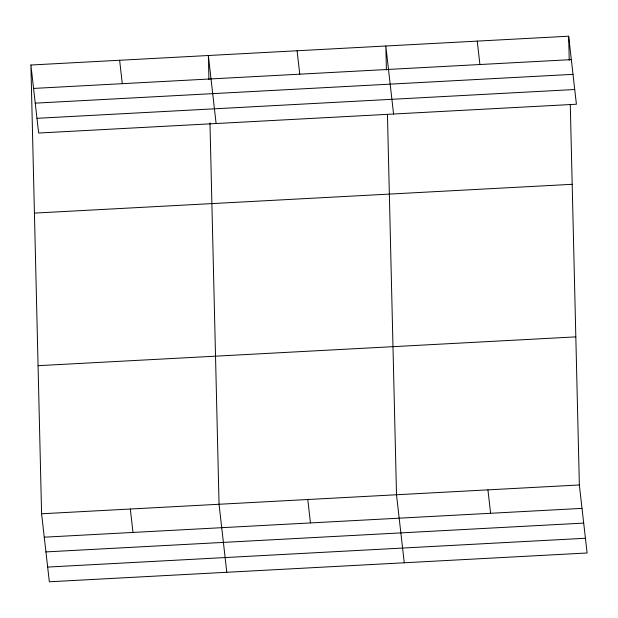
<?xml version="1.0" encoding="UTF-8"?>
<svg xmlns="http://www.w3.org/2000/svg" width="618" height="618" viewBox="0 0 618 618"><rect width="100%" height="100%" fill="white"/><g stroke="black" fill="none" stroke-linecap="round" stroke-linejoin="round"><path stroke-width="0.93" d="M30.9 65.014L568.66 36.215L576.409 104.226L38.648 133.032L30.9 65.014L41.591 513.774L49.34 581.785L587.1 552.986L579.352 484.968L570.283 104.488M33.565 88.428L571.326 59.629M35.241 103.152L573.002 74.345M36.972 118.316L574.732 89.51M34.43 213.102L572.191 184.303M38.061 365.678L575.821 336.88M41.591 513.774L579.352 484.968M44.257 537.189L582.017 508.382M45.933 551.905L583.693 523.098M47.663 567.069L585.424 538.263M477.243 41.112L479.908 64.527M487.934 489.865L490.599 513.28M393.573 114.021L385.825 46.002L386.397 70.043M404.265 562.774L396.509 494.763L387.447 114.284M297.088 50.761L299.761 74.175M307.779 499.514L310.452 522.928M216.107 123.53L208.359 55.512L208.93 79.552M226.798 572.283L219.05 504.265L209.965 122.828M119.629 60.263L122.294 83.677M130.321 509.016L132.986 532.43M568.66 36.215L569.232 60.255"/></g></svg>
